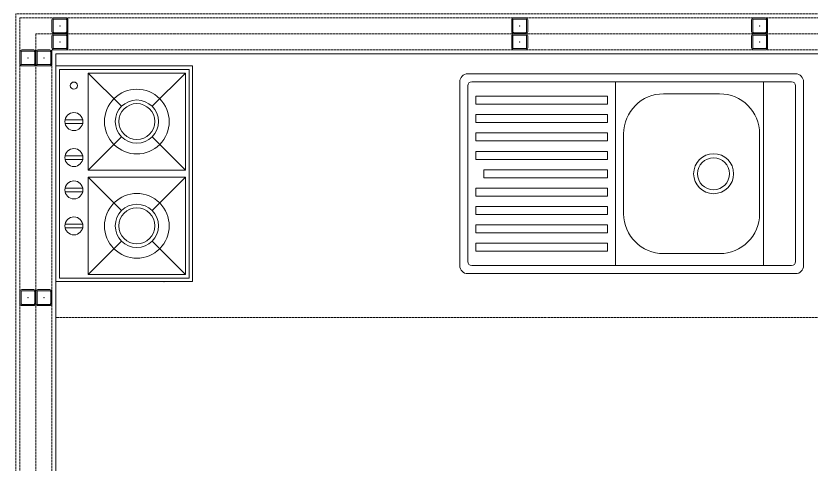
# Model space of a CAD drawing. Extents: x -1457 to 23780, y -2071 to 4205.
# Drawn here: x 1517.5 to 1716.4, y 617.3 to 729.5 of the extents above; entities that cross this region are included whole.
import ezdxf

# ---------------------------------------------------------------- set-up
doc = ezdxf.new("R2010")
doc.units = 0
doc.header["$MEASUREMENT"] = 0
doc.linetypes.add('HIDDEN', pattern=[0.375, 0.25, -0.125])
doc.layers.get('0').update_dxf_attribs({"color": 9, "lineweight": 9})
doc.layers.add('M-TEFRIS2-015', color=129, linetype='Continuous', lineweight=9)

# ---------------------------------------------------------------- blocks, each defined once
blk = doc.blocks.new('p_eviye')
at = {"linetype": 'Continuous'}
for p, q in [((-41, 0), (41, 0)), ((-43, -48), (-43, -2)), ((-41, -47), (-41, -3)), ((-40, -2), (40, -2)), ((-4, -48), (-4, -2)), ((33, -48), (33, -2)), ((41, -3), (41, -47)), ((43, -2), (43, -48)), ((22, -5), (8, -5)), ((-2, -15), (-2, -35)), ((32, -35), (32, -15)), ((8, -45), (22, -45)), ((40, -48), (-40, -48)), ((41, -50), (-41, -50))]:
    blk.add_line(p, q, dxfattribs=at)
blk.add_lwpolyline([(43, 79.43), (43, 79.43, -0.414214)], format="xyb", dxfattribs=at)
for points in [[(-6, -5.6), (-39, -5.6), (-39, -7.6), (-6, -7.6)], [(-6, -10.2), (-39, -10.2), (-39, -12.2), (-6, -12.2)], [(-6, -14.8), (-39, -14.8), (-39, -16.8), (-6, -16.8)], [(-6, -19.4), (-39, -19.4), (-39, -21.4), (-6, -21.4)], [(-6, -24), (-37, -24), (-37, -26), (-6, -26)], [(-6, -28.6), (-39, -28.6), (-39, -30.6), (-6, -30.6)], [(-6, -33.2), (-39, -33.2), (-39, -35.2), (-6, -35.2)], [(-6, -37.8), (-39, -37.8), (-39, -39.8), (-6, -39.8)], [(-6, -42.4), (-39, -42.4), (-39, -44.4), (-6, -44.4)]]:
    blk.add_lwpolyline(points, close=True, dxfattribs=at)
for radius in [5, 4]:
    blk.add_circle((20.5, -25), radius, dxfattribs=at)
for centre, radius, start, end in [((-41, -2), 2, 90, 180), ((41, -2), 2, 0, 90), ((-40, -3), 1, 90, 180), ((40, -3), 1, 0, 90), ((8, -15), 10, 90, 180), ((22, -15), 10, 0, 90), ((8, -35), 10, 180, 270), ((22, -35), 10, 270, 0), ((-40, -47), 1, 180, 270), ((40, -47), 1, 270, 0), ((-41, -48), 2, 180, 270), ((41, -48), 2, 270, 0)]:
    blk.add_arc(centre, radius, start, end, dxfattribs=at)
blk = doc.blocks.new('P-OCAK K')
for p, q in [((5800.32, 14154.15), (5800.32, 14208.15)), ((5800.32, 14208.15), (5834.52, 14208.15)), ((5801.22, 14155.05), (5801.22, 14207.25)), ((5801.22, 14207.25), (5833.62, 14207.25)), ((5833.62, 14207.25), (5833.62, 14155.05)), ((5834.52, 14208.15), (5834.52, 14154.15)), ((5808.42, 14182.05), (5808.42, 14206.35)), ((5808.42, 14206.35), (5832.72, 14206.35)), ((5808.42, 14206.35), (5816.75, 14198.02)), ((5832.72, 14206.35), (5824.39, 14198.02)), ((5832.72, 14206.35), (5832.72, 14182.05)), ((5807.02, 14194.65), (5802.62, 14194.65)), ((5807.02, 14193.75), (5802.62, 14193.75)), ((5816.75, 14190.38), (5808.42, 14182.05)), ((5824.39, 14190.38), (5832.72, 14182.05)), ((5807.02, 14185.65), (5802.62, 14185.65)), ((5807.02, 14184.75), (5802.62, 14184.75)), ((5832.72, 14182.05), (5808.42, 14182.05)), ((5816.75, 14171.92), (5808.42, 14180.25)), ((5808.42, 14180.25), (5808.42, 14155.95)), ((5832.72, 14180.25), (5808.42, 14180.25)), ((5824.39, 14171.92), (5832.72, 14180.25)), ((5832.72, 14155.95), (5832.72, 14180.25)), ((5807.02, 14177.55), (5802.62, 14177.55)), ((5807.02, 14176.65), (5802.62, 14176.65)), ((5807.02, 14168.55), (5802.62, 14168.55)), ((5807.02, 14167.65), (5802.62, 14167.65)), ((5808.42, 14155.95), (5816.75, 14164.28)), ((5832.72, 14155.95), (5824.39, 14164.28)), ((5833.62, 14155.05), (5801.22, 14155.05)), ((5808.42, 14155.95), (5832.72, 14155.95)), ((5834.52, 14154.15), (5800.32, 14154.15))]:
    blk.add_line(p, q)
for centre, major_axis, start_param, end_param in [((5804.82, 14203.2), (-0.636, 0.636), 0.785398, 7.068583), ((5820.57, 14194.2), (5.73, 5.73), 2.35619449019226, 8.639379797371847), ((5820.57, 14194.2), (-3.82, 3.82), 0.785398, 7.068583), ((5820.57, 14194.2), (-3.18, 3.18), 0.785398, 7.068583), ((5804.82, 14194.2), (-1.59, 1.59), 0.785398, 7.068583), ((5804.82, 14185.2), (-1.59, 1.59), 0.785398, 7.068583), ((5804.82, 14177.1), (-1.59, 1.59), 0.785398, 7.068583), ((5820.57, 14168.1), (5.73, 5.73), 2.356194490192244, 8.639379797371827), ((5820.57, 14168.1), (-3.82, 3.82), 0.785398, 7.068583), ((5820.57, 14168.1), (-3.18, 3.18), 0.785398, 7.068583), ((5804.82, 14168.1), (-1.59, 1.59), 0.785398, 7.068583)]:
    blk.add_ellipse(centre, major_axis=major_axis, ratio=1, start_param=start_param, end_param=end_param)
blk.add_point((5827.32, 14154.15))
blk = doc.blocks.new('Prf-40x40')
for points in [[(1.5, -2), (-1.5, -2, -0.414214), (-2, -1.5), (-2, 1.5, -0.414214), (-1.5, 2), (1.5, 2, -0.414214), (2, 1.5), (2, -1.5, -0.414214)], [(1.5, -1.7), (-1.5, -1.7, -0.414214), (-1.7, -1.5), (-1.7, 1.5, -0.414214), (-1.5, 1.7), (1.5, 1.7, -0.414214), (1.7, 1.5), (1.7, -1.5, -0.414214)]]:
    blk.add_lwpolyline(points, format="xyb", close=True)
blk.add_point((0, 0))

msp = doc.modelspace()

# ---------------------------------------------------------------- linework, layer by layer
at = {"layer": 'M-TEFRIS2-015', "linetype": 'HIDDEN', "lineweight": 0}
for p, q in [((1527.5, 720), (1782.5, 720)), ((1527.5, 654), (1527.5, 720)), ((1782.5, 654), (1527.5, 654))]:
    msp.add_line(p, q, dxfattribs=at)
for points in [[(1719.56, 328.25, -0.047611), (1885.58, 764.59), (1831.78, 791.16, 0.006731), (1802.6, 730), (1517.5, 730), (1517.5, 591), (1527.5, 591), (1527.5, 720), (1798.01, 720)], [(1718.52, 328.25, -0.047537), (1884.24, 764.14), (1832.24, 789.82, 0.006696), (1803.24, 729), (1518.5, 729), (1518.5, 592), (1526.5, 592), (1526.5, 721), (1799.57, 721)], [(1714.37, 328.25, -0.047242), (1878.89, 762.32), (1834.06, 784.46, 0.006552), (1805.8, 725), (1799.57, 725)], [(1522.5, 595.5), (1522.5, 725), (1820.11, 725, 0.040563), (1680.61, 345, 0.040466)], [(1675.42, 345, -0.03992), (1812.31, 720), (1798.01, 720)], [(1799.57, 721), (1813.87, 721, 0.040048), (1676.46, 345, 0.039841)]]:
    msp.add_lwpolyline(points, format="xyb", dxfattribs=at)
msp.add_lwpolyline([(1527.5, 347), (1675.98, 347, -0.039712), (1812.31, 720), (1527.5, 720), (1527.5, 591), (1517.5, 591), (1517.5, 501), (1527.5, 501)], format="xyb", close=True, dxfattribs=at)

# ---------------------------------------------------------------- block references
at = {"layer": 'M-TEFRIS2-015', "linetype": 'HIDDEN', "lineweight": 0, "xscale": -1}
for name, p, rotation in [('Prf-40x40', (1528.5, 727), 90), ('Prf-40x40', (1643.5, 727), 90), ('Prf-40x40', (1703.5, 727), 90), ('Prf-40x40', (1528.5, 723), 90), ('Prf-40x40', (1643.5, 723), 90), ('Prf-40x40', (1703.5, 723), 90), ('p_eviye', (1671.5, 665), 180)]:
    msp.add_blockref(name, p, dxfattribs=dict(at, rotation=rotation))
for p in [(1520.5, 719), (1524.5, 719), (1520.5, 659), (1524.5, 659)]:
    msp.add_blockref('Prf-40x40', p, dxfattribs=at)
at = {"layer": 'M-TEFRIS2-015', "linetype": 'HIDDEN', "lineweight": 0}
msp.add_blockref('P-OCAK K', (-4272.82, -13491.15), dxfattribs=at)

doc.saveas('drawing.dxf')
